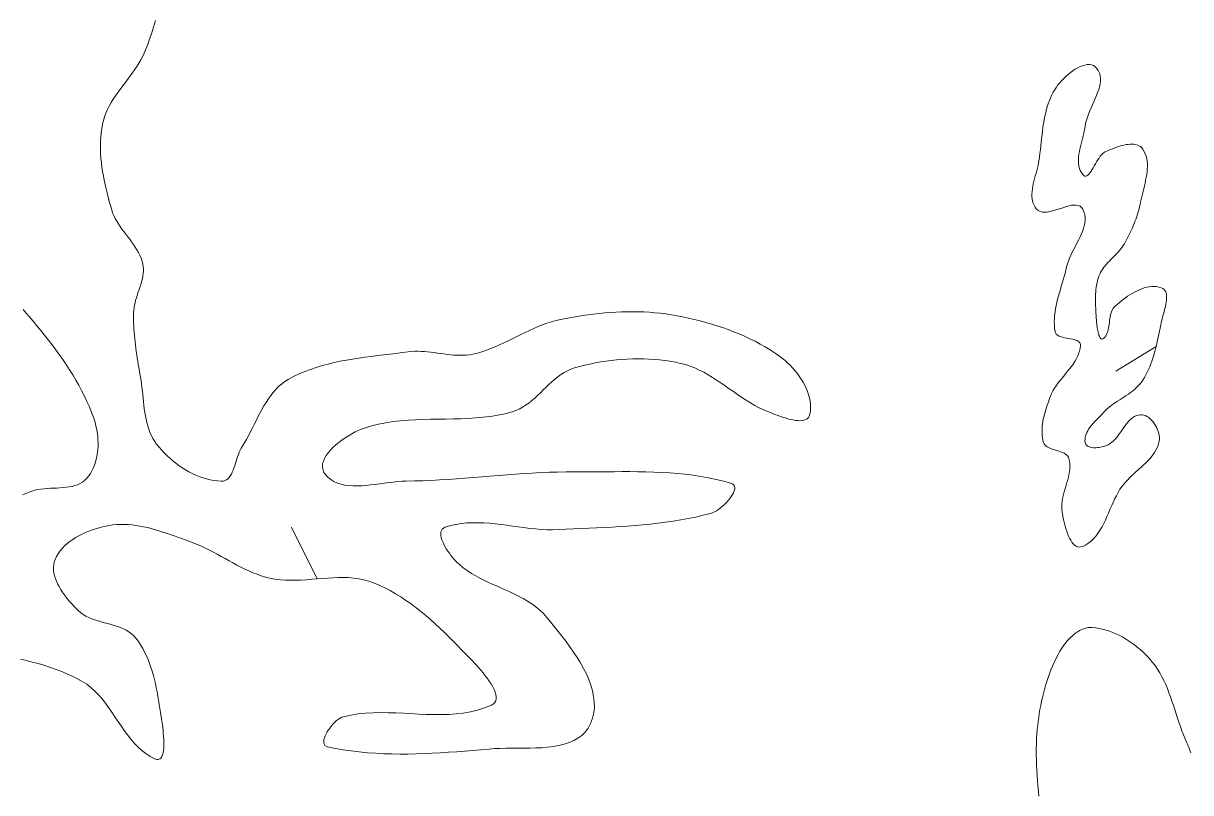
# Model space of a CAD drawing. Header units: inches. Extents: x -12 to 23, y -13.2 to 21.7.
# Drawn here: x 2.06 to 6.335, y -8.155 to -5.339 of the extents above; entities that cross this region are included whole.
import ezdxf

# ---------------------------------------------------------------- set-up
doc = ezdxf.new("R2010")
doc.units = ezdxf.units.IN
doc.header["$MEASUREMENT"] = 0
doc.layers.get('0').update_dxf_attribs({"lineweight": 0})

msp = doc.modelspace()

# ---------------------------------------------------------------- linework, layer by layer
at = {"color": 30, "linetype": 'Continuous', "lineweight": 0, "true_color": 0xff7e00}
for p, q in [((6.2091, -6.5214), (6.0614, -6.6125)), ((3.1357, -7.3725), (3.042, -7.1836))]:
    msp.add_line(p, q, dxfattribs=at)
at = {"color": 7, "linetype": 'Continuous', "lineweight": 0, "flags": 128}
for points in [[(2.5442, -5.3288), (2.5404, -5.3408), (2.5366, -5.3529), (2.5329, -5.365), (2.5291, -5.3771), (2.5253, -5.3892), (2.5214, -5.4012), (2.5172, -5.4131), (2.5128, -5.4249), (2.5082, -5.4366), (2.5032, -5.4481), (2.4978, -5.4594), (2.491, -5.4722), (2.4837, -5.4848), (2.4758, -5.4972), (2.4676, -5.5094), (2.4591, -5.5215), (2.4504, -5.5334), (2.4415, -5.5453), (2.4326, -5.5572), (2.4237, -5.5691), (2.4148, -5.5809), (2.4062, -5.5929), (2.3978, -5.6049), (2.3897, -5.6171), (2.3821, -5.6294), (2.375, -5.642), (2.3685, -5.6547), (2.3626, -5.6677), (2.3575, -5.6811), (2.3532, -5.6947), (2.3499, -5.7087), (2.3471, -5.7242), (2.3449, -5.7397), (2.3435, -5.7554), (2.3426, -5.771), (2.3422, -5.7868), (2.3425, -5.8026), (2.3432, -5.8184), (2.3444, -5.8342), (2.346, -5.85), (2.348, -5.8659), (2.3504, -5.8817), (2.3532, -5.8975), (2.3562, -5.9132), (2.3596, -5.9289), (2.3632, -5.9446), (2.367, -5.9601), (2.3709, -5.9756), (2.3751, -5.991), (2.3793, -6.0063), (2.3837, -6.0215), (2.3873, -6.0323), (2.3916, -6.0429), (2.3966, -6.0531), (2.4022, -6.0632), (2.4082, -6.073), (2.4147, -6.0826), (2.4214, -6.0922), (2.4284, -6.1016), (2.4355, -6.111), (2.4427, -6.1203), (2.4498, -6.1297), (2.4568, -6.1391), (2.4636, -6.1486), (2.4701, -6.1582), (2.4762, -6.1679), (2.4818, -6.1778), (2.4869, -6.188), (2.4913, -6.1984), (2.495, -6.2091), (2.4978, -6.2201), (2.4993, -6.229), (2.4999, -6.2378), (2.4999, -6.2466), (2.4992, -6.2554), (2.498, -6.2643), (2.4963, -6.2731), (2.4941, -6.2819), (2.4917, -6.2907), (2.489, -6.2996), (2.4861, -6.3084), (2.4831, -6.3173), (2.48, -6.3261), (2.477, -6.335), (2.4742, -6.3439), (2.4715, -6.3528), (2.4692, -6.3617), (2.4671, -6.3707), (2.4656, -6.3796), (2.4645, -6.3886), (2.464, -6.3977), (2.4638, -6.4095), (2.4639, -6.4214), (2.4642, -6.4333), (2.4647, -6.4452), (2.4653, -6.4571), (2.4661, -6.469), (2.4671, -6.4809), (2.4683, -6.4927), (2.4695, -6.5046), (2.4709, -6.5164), (2.4724, -6.5283), (2.474, -6.5401), (2.4757, -6.5519), (2.4775, -6.5637), (2.4794, -6.5755), (2.4813, -6.5873), (2.4832, -6.5991), (2.4852, -6.6109), (2.4873, -6.6226), (2.4893, -6.6343), (2.4914, -6.6468), (2.4931, -6.6595), (2.4947, -6.6723), (2.4961, -6.6853), (2.4974, -6.6982), (2.4988, -6.7113), (2.5001, -6.7243), (2.5016, -6.7373), (2.5032, -6.7502), (2.505, -6.7631), (2.5071, -6.7758), (2.5096, -6.7884), (2.5124, -6.8007), (2.5157, -6.8129), (2.5195, -6.8248), (2.5239, -6.8364), (2.529, -6.8478), (2.5347, -6.8587), (2.5412, -6.8693), (2.5485, -6.8795), (2.5571, -6.8901), (2.5662, -6.9006), (2.5758, -6.9109), (2.5858, -6.9208), (2.5962, -6.9305), (2.6071, -6.9399), (2.6182, -6.9488), (2.6298, -6.9574), (2.6416, -6.9655), (2.6537, -6.9731), (2.6661, -6.9802), (2.6787, -6.9867), (2.6915, -6.9927), (2.7046, -6.998), (2.7177, -7.0026), (2.731, -7.0066), (2.7445, -7.0098), (2.758, -7.0123), (2.7716, -7.0139), (2.7852, -7.0147), (2.7922, -7.0143), (2.7986, -7.0126), (2.8043, -7.0098), (2.8094, -7.006), (2.814, -7.0013), (2.8182, -6.9957), (2.822, -6.9894), (2.8254, -6.9825), (2.8286, -6.9751), (2.8315, -6.9673), (2.8343, -6.9591), (2.837, -6.9507), (2.8396, -6.9422), (2.8422, -6.9337), (2.8449, -6.9253), (2.8477, -6.917), (2.8507, -6.9091), (2.8539, -6.9015), (2.8574, -6.8944), (2.8613, -6.8879), (2.8693, -6.8753), (2.8769, -6.8623), (2.8843, -6.8489), (2.8915, -6.8353), (2.8986, -6.8216), (2.9056, -6.8077), (2.9125, -6.7938), (2.9195, -6.78), (2.9266, -6.7662), (2.9339, -6.7527), (2.9415, -6.7394), (2.9493, -6.7264), (2.9575, -6.7138), (2.9661, -6.7017), (2.9752, -6.6902), (2.9849, -6.6792), (2.9951, -6.6689), (3.0061, -6.6594), (3.0178, -6.6506), (3.0303, -6.6428), (3.0501, -6.6321), (3.0704, -6.6224), (3.091, -6.6136), (3.1119, -6.6056), (3.1332, -6.5984), (3.1547, -6.5919), (3.1766, -6.5861), (3.1986, -6.5808), (3.2208, -6.5761), (3.2432, -6.5718), (3.2658, -6.568), (3.2884, -6.5645), (3.3112, -6.5612), (3.3339, -6.5582), (3.3567, -6.5554), (3.3795, -6.5526), (3.4022, -6.5499), (3.4249, -6.5472), (3.4475, -6.5443), (3.4699, -6.5414), (3.4816, -6.5401), (3.4934, -6.5394), (3.5053, -6.5393), (3.5171, -6.5397), (3.529, -6.5404), (3.5409, -6.5415), (3.5528, -6.5429), (3.5647, -6.5444), (3.5767, -6.546), (3.5886, -6.5477), (3.6005, -6.5493), (3.6124, -6.5508), (3.6243, -6.5521), (3.6362, -6.5532), (3.648, -6.5539), (3.6598, -6.5542), (3.6716, -6.554), (3.6833, -6.5533), (3.695, -6.5519), (3.7066, -6.5498), (3.7233, -6.5458), (3.7399, -6.5411), (3.7562, -6.5356), (3.7724, -6.5296), (3.7884, -6.5231), (3.8043, -6.5161), (3.8201, -6.5088), (3.8358, -6.5013), (3.8514, -6.4936), (3.8671, -6.4858), (3.8827, -6.4781), (3.8984, -6.4704), (3.9141, -6.4629), (3.9299, -6.4557), (3.9458, -6.4489), (3.9618, -6.4425), (3.978, -6.4366), (3.9944, -6.4313), (4.011, -6.4268), (4.0278, -6.423), (4.0478, -6.4192), (4.0678, -6.4156), (4.088, -6.4122), (4.1082, -6.409), (4.1284, -6.4061), (4.1488, -6.4035), (4.1691, -6.4012), (4.1895, -6.3992), (4.21, -6.3976), (4.2304, -6.3963), (4.2508, -6.3953), (4.2713, -6.3948), (4.2917, -6.3946), (4.3121, -6.3949), (4.3325, -6.3956), (4.3528, -6.3967), (4.3731, -6.3983), (4.3933, -6.4004), (4.4135, -6.403), (4.4335, -6.4061), (4.4545, -6.4098), (4.4755, -6.4139), (4.4965, -6.4183), (4.5175, -6.423), (4.5384, -6.4282), (4.5592, -6.4337), (4.58, -6.4397), (4.6006, -6.446), (4.6211, -6.4528), (4.6414, -6.46), (4.6615, -6.4677), (4.6815, -6.4758), (4.7012, -6.4844), (4.7206, -6.4934), (4.7398, -6.5029), (4.7587, -6.513), (4.7772, -6.5235), (4.7955, -6.5346), (4.8133, -6.5461), (4.8308, -6.5583), (4.8405, -6.5655), (4.85, -6.5733), (4.8594, -6.5817), (4.8686, -6.5905), (4.8775, -6.5999), (4.8861, -6.6096), (4.8943, -6.6198), (4.902, -6.6302), (4.9093, -6.641), (4.916, -6.6521), (4.9222, -6.6634), (4.9276, -6.6749), (4.9324, -6.6866), (4.9363, -6.6984), (4.9394, -6.7103), (4.9417, -6.7222), (4.943, -6.7341), (4.9433, -6.746), (4.9426, -6.7579), (4.9407, -6.7696), (4.9385, -6.7764), (4.9352, -6.7819), (4.9308, -6.7863), (4.9254, -6.7896), (4.9192, -6.7919), (4.9122, -6.7932), (4.9045, -6.7937), (4.8963, -6.7934), (4.8876, -6.7925), (4.8785, -6.791), (4.8691, -6.7889), (4.8596, -6.7865), (4.8499, -6.7836), (4.8403, -6.7805), (4.8308, -6.7773), (4.8215, -6.7739), (4.8126, -6.7705), (4.804, -6.7672), (4.796, -6.7641), (4.7886, -6.7611), (4.7717, -6.754), (4.7551, -6.746), (4.7389, -6.7374), (4.7229, -6.7281), (4.7071, -6.7183), (4.6915, -6.7082), (4.676, -6.6977), (4.6607, -6.6871), (4.6453, -6.6764), (4.63, -6.6657), (4.6146, -6.6552), (4.5992, -6.6449), (4.5836, -6.6349), (4.5678, -6.6254), (4.5519, -6.6165), (4.5356, -6.6081), (4.5191, -6.6006), (4.5023, -6.5939), (4.485, -6.5882), (4.4673, -6.5836), (4.4483, -6.5796), (4.4291, -6.5762), (4.4097, -6.5733), (4.3903, -6.5709), (4.3707, -6.5691), (4.3511, -6.5679), (4.3314, -6.5671), (4.3117, -6.5669), (4.292, -6.5671), (4.2722, -6.5679), (4.2525, -6.5691), (4.2328, -6.5708), (4.2131, -6.573), (4.1936, -6.5756), (4.1741, -6.5787), (4.1547, -6.5822), (4.1354, -6.5862), (4.1163, -6.5906), (4.0973, -6.5953), (4.0785, -6.6005), (4.0654, -6.605), (4.0528, -6.6106), (4.0407, -6.6172), (4.029, -6.6246), (4.0177, -6.6329), (4.0067, -6.6417), (3.9959, -6.6511), (3.9853, -6.6608), (3.9748, -6.6708), (3.9644, -6.6809), (3.954, -6.691), (3.9435, -6.701), (3.9329, -6.7107), (3.9221, -6.72), (3.9111, -6.7289), (3.8998, -6.7371), (3.8881, -6.7445), (3.876, -6.7511), (3.8634, -6.7567), (3.8503, -6.7611), (3.824, -6.7679), (3.7974, -6.7734), (3.7706, -6.7776), (3.7435, -6.7809), (3.7164, -6.7833), (3.689, -6.785), (3.6616, -6.7862), (3.6341, -6.787), (3.6065, -6.7875), (3.5789, -6.7879), (3.5513, -6.7884), (3.5238, -6.789), (3.4964, -6.7901), (3.4691, -6.7916), (3.4419, -6.7939), (3.4149, -6.7969), (3.3881, -6.8009), (3.3615, -6.8061), (3.3353, -6.8125), (3.3093, -6.8203), (3.2984, -6.8243), (3.287, -6.8291), (3.2751, -6.8348), (3.263, -6.8413), (3.2508, -6.8484), (3.2387, -6.8561), (3.2268, -6.8644), (3.2153, -6.8731), (3.2043, -6.8823), (3.194, -6.8918), (3.1846, -6.9015), (3.1763, -6.9114), (3.1691, -6.9215), (3.1633, -6.9316), (3.1589, -6.9417), (3.1563, -6.9517), (3.1555, -6.9615), (3.1566, -6.9711), (3.1599, -6.9804), (3.1656, -6.9894), (3.1753, -7.0001), (3.186, -7.009), (3.1977, -7.0163), (3.2103, -7.022), (3.2236, -7.0263), (3.2377, -7.0294), (3.2524, -7.0313), (3.2676, -7.0322), (3.2832, -7.0323), (3.2993, -7.0316), (3.3156, -7.0304), (3.3321, -7.0286), (3.3487, -7.0266), (3.3654, -7.0244), (3.382, -7.0221), (3.3985, -7.0199), (3.4148, -7.018), (3.4307, -7.0163), (3.4463, -7.0152), (3.4614, -7.0147), (3.4923, -7.0142), (3.5232, -7.0133), (3.5541, -7.012), (3.5849, -7.0103), (3.6158, -7.0084), (3.6466, -7.0063), (3.6775, -7.004), (3.7083, -7.0016), (3.7391, -6.9991), (3.77, -6.9966), (3.8008, -6.9941), (3.8316, -6.9916), (3.8625, -6.9893), (3.8933, -6.9872), (3.9241, -6.9853), (3.955, -6.9837), (3.9859, -6.9824), (4.0167, -6.9815), (4.0476, -6.9809), (4.0785, -6.9809), (4.1074, -6.981), (4.1363, -6.9809), (4.1653, -6.9807), (4.1944, -6.9804), (4.2235, -6.9802), (4.2527, -6.98), (4.2818, -6.98), (4.3109, -6.9802), (4.34, -6.9807), (4.369, -6.9815), (4.398, -6.9828), (4.4269, -6.9845), (4.4557, -6.9867), (4.4844, -6.9896), (4.513, -6.9931), (4.5414, -6.9974), (4.5697, -7.0025), (4.5977, -7.0084), (4.6256, -7.0153), (4.6533, -7.0232), (4.6588, -7.0257), (4.6627, -7.0291), (4.665, -7.0334), (4.6659, -7.0385), (4.6655, -7.0442), (4.6638, -7.0505), (4.6611, -7.0572), (4.6573, -7.0642), (4.6527, -7.0714), (4.6474, -7.0787), (4.6414, -7.086), (4.6349, -7.0932), (4.6279, -7.1001), (4.6207, -7.1067), (4.6133, -7.1129), (4.6058, -7.1185), (4.5983, -7.1234), (4.591, -7.1276), (4.5839, -7.1308), (4.5772, -7.1331), (4.5501, -7.1399), (4.5227, -7.1462), (4.4953, -7.1518), (4.4678, -7.1568), (4.4401, -7.1613), (4.4123, -7.1653), (4.3845, -7.1688), (4.3566, -7.1719), (4.3286, -7.1747), (4.3006, -7.1771), (4.2725, -7.1792), (4.2444, -7.1811), (4.2162, -7.1828), (4.188, -7.1843), (4.1599, -7.1857), (4.1317, -7.187), (4.1036, -7.1882), (4.0755, -7.1895), (4.0474, -7.1908), (4.0193, -7.1922), (3.9986, -7.1928), (3.9777, -7.1925), (3.9568, -7.1915), (3.9358, -7.1898), (3.9148, -7.1876), (3.8937, -7.185), (3.8726, -7.1822), (3.8515, -7.1793), (3.8304, -7.1764), (3.8094, -7.1737), (3.7884, -7.1712), (3.7675, -7.1692), (3.7467, -7.1677), (3.726, -7.1669), (3.7055, -7.1669), (3.685, -7.1679), (3.6648, -7.1699), (3.6447, -7.1732), (3.6248, -7.1777), (3.6051, -7.1838), (3.5991, -7.1867), (3.5945, -7.1906), (3.5914, -7.1953), (3.5895, -7.2009), (3.5888, -7.2071), (3.5892, -7.214), (3.5906, -7.2213), (3.593, -7.229), (3.5961, -7.2371), (3.5999, -7.2454), (3.6044, -7.2538), (3.6093, -7.2622), (3.6147, -7.2705), (3.6204, -7.2787), (3.6263, -7.2867), (3.6324, -7.2942), (3.6384, -7.3013), (3.6444, -7.3079), (3.6503, -7.3138), (3.6559, -7.319), (3.6703, -7.331), (3.6855, -7.342), (3.7012, -7.3523), (3.7176, -7.3619), (3.7343, -7.3709), (3.7515, -7.3794), (3.7689, -7.3876), (3.7864, -7.3955), (3.8041, -7.4034), (3.8217, -7.4112), (3.8392, -7.4191), (3.8565, -7.4272), (3.8736, -7.4357), (3.8902, -7.4446), (3.9064, -7.454), (3.922, -7.4642), (3.937, -7.475), (3.9512, -7.4868), (3.9646, -7.4996), (3.9771, -7.5135), (3.9907, -7.53), (4.0048, -7.5471), (4.0191, -7.5649), (4.0335, -7.5831), (4.0478, -7.6018), (4.0618, -7.6208), (4.0754, -7.6403), (4.0884, -7.66), (4.1007, -7.68), (4.112, -7.7003), (4.1222, -7.7206), (4.1312, -7.7411), (4.1387, -7.7616), (4.1447, -7.7821), (4.1489, -7.8026), (4.1512, -7.8229), (4.1514, -7.8431), (4.1493, -7.8631), (4.1448, -7.8829), (4.1377, -7.9023), (4.1289, -7.9187), (4.1182, -7.933), (4.1057, -7.9454), (4.0915, -7.9558), (4.0758, -7.9646), (4.0588, -7.9719), (4.0405, -7.9777), (4.0212, -7.9824), (4.0011, -7.9859), (3.9802, -7.9885), (3.9587, -7.9903), (3.9369, -7.9914), (3.9147, -7.9921), (3.8925, -7.9924), (3.8703, -7.9925), (3.8484, -7.9926), (3.8268, -7.9927), (3.8057, -7.9931), (3.7853, -7.9939), (3.7657, -7.9953), (3.7362, -7.9979), (3.7066, -8.0004), (3.677, -8.0028), (3.6472, -8.0051), (3.6175, -8.0072), (3.5877, -8.0091), (3.5579, -8.0108), (3.528, -8.0121), (3.4982, -8.013), (3.4684, -8.0136), (3.4386, -8.0137), (3.4089, -8.0132), (3.3792, -8.0123), (3.3496, -8.0108), (3.3201, -8.0086), (3.2906, -8.0058), (3.2613, -8.0022), (3.2321, -7.9979), (3.203, -7.9928), (3.174, -7.9868), (3.1687, -7.9849), (3.1647, -7.9818), (3.1621, -7.9778), (3.1607, -7.9729), (3.1605, -7.9673), (3.1613, -7.961), (3.1631, -7.9543), (3.1657, -7.9472), (3.1691, -7.9398), (3.1733, -7.9323), (3.178, -7.9248), (3.1833, -7.9174), (3.1889, -7.9103), (3.195, -7.9035), (3.2012, -7.8971), (3.2077, -7.8914), (3.2142, -7.8864), (3.2206, -7.8823), (3.227, -7.879), (3.2332, -7.8769), (3.2597, -7.8711), (3.2865, -7.867), (3.3136, -7.8642), (3.341, -7.8627), (3.3685, -7.8621), (3.3963, -7.8623), (3.4241, -7.8632), (3.4519, -7.8644), (3.4798, -7.8658), (3.5077, -7.8672), (3.5355, -7.8684), (3.5631, -7.8691), (3.5906, -7.8692), (3.6179, -7.8684), (3.6449, -7.8666), (3.6715, -7.8635), (3.6979, -7.859), (3.7238, -7.8528), (3.7492, -7.8448), (3.7742, -7.8347), (3.7816, -7.8303), (3.7869, -7.8249), (3.7903, -7.8186), (3.792, -7.8115), (3.7921, -7.8037), (3.7907, -7.7953), (3.788, -7.7863), (3.7841, -7.7769), (3.7791, -7.7672), (3.7733, -7.7572), (3.7668, -7.7471), (3.7596, -7.737), (3.752, -7.7269), (3.7441, -7.7169), (3.736, -7.7072), (3.7279, -7.6978), (3.7199, -7.6889), (3.7122, -7.6805), (3.7049, -7.6727), (3.6981, -7.6656), (3.6824, -7.6493), (3.6666, -7.633), (3.6506, -7.6166), (3.6345, -7.6003), (3.6183, -7.5842), (3.6018, -7.5681), (3.5851, -7.5523), (3.5683, -7.5367), (3.5512, -7.5215), (3.5338, -7.5065), (3.5162, -7.492), (3.4983, -7.4779), (3.4801, -7.4643), (3.4616, -7.4512), (3.4428, -7.4387), (3.4236, -7.4268), (3.4041, -7.4156), (3.3841, -7.4052), (3.3638, -7.3955), (3.3431, -7.3867), (3.3253, -7.3803), (3.3072, -7.3754), (3.2888, -7.3718), (3.2702, -7.3694), (3.2514, -7.3679), (3.2324, -7.3674), (3.2133, -7.3675), (3.194, -7.3683), (3.1746, -7.3694), (3.1552, -7.3709), (3.1357, -7.3725), (3.1162, -7.3741), (3.0967, -7.3756), (3.0772, -7.3767), (3.0578, -7.3775), (3.0385, -7.3777), (3.0193, -7.3771), (3.0003, -7.3757), (2.9814, -7.3733), (2.9627, -7.3698), (2.947, -7.3658), (2.9315, -7.3611), (2.9162, -7.3558), (2.9012, -7.3499), (2.8863, -7.3435), (2.8716, -7.3366), (2.857, -7.3294), (2.8424, -7.3219), (2.828, -7.3141), (2.8136, -7.3062), (2.7993, -7.2983), (2.7849, -7.2903), (2.7705, -7.2823), (2.7561, -7.2745), (2.7415, -7.2669), (2.7269, -7.2596), (2.7121, -7.2526), (2.6972, -7.2461), (2.6821, -7.24), (2.6668, -7.2345), (2.6533, -7.2299), (2.6397, -7.2251), (2.626, -7.2203), (2.6123, -7.2154), (2.5985, -7.2106), (2.5847, -7.2058), (2.5708, -7.2012), (2.5569, -7.1968), (2.5429, -7.1926), (2.5289, -7.1886), (2.5149, -7.185), (2.5008, -7.1818), (2.4868, -7.179), (2.4727, -7.1766), (2.4585, -7.1748), (2.4444, -7.1736), (2.4303, -7.173), (2.4162, -7.173), (2.402, -7.1738), (2.3879, -7.1753), (2.3756, -7.1772), (2.363, -7.1796), (2.3504, -7.1823), (2.3376, -7.1855), (2.3249, -7.1892), (2.3122, -7.1933), (2.2996, -7.1978), (2.2872, -7.2029), (2.2751, -7.2084), (2.2633, -7.2144), (2.2518, -7.2209), (2.2409, -7.2278), (2.2304, -7.2353), (2.2204, -7.2433), (2.2112, -7.2518), (2.2026, -7.2608), (2.1948, -7.2703), (2.1878, -7.2804), (2.1817, -7.291), (2.1766, -7.3021), (2.1734, -7.3117), (2.1714, -7.3214), (2.1706, -7.3312), (2.1708, -7.3411), (2.1721, -7.3511), (2.1743, -7.3612), (2.1774, -7.3712), (2.1812, -7.3812), (2.1857, -7.3911), (2.1909, -7.401), (2.1967, -7.4107), (2.2029, -7.4203), (2.2095, -7.4297), (2.2165, -7.4389), (2.2237, -7.4479), (2.2311, -7.4566), (2.2386, -7.465), (2.2462, -7.4731), (2.2537, -7.4808), (2.2611, -7.4881), (2.2699, -7.4958), (2.2793, -7.5025), (2.2894, -7.5084), (2.3, -7.5136), (2.311, -7.5183), (2.3224, -7.5224), (2.334, -7.5261), (2.3458, -7.5296), (2.3578, -7.5329), (2.3697, -7.5362), (2.3816, -7.5395), (2.3934, -7.5429), (2.4049, -7.5467), (2.4161, -7.5508), (2.427, -7.5554), (2.4373, -7.5606), (2.4471, -7.5665), (2.4563, -7.5732), (2.4648, -7.5809), (2.4724, -7.5895), (2.4814, -7.6016), (2.4897, -7.6142), (2.4973, -7.6271), (2.5044, -7.6403), (2.5109, -7.6539), (2.5169, -7.6678), (2.5224, -7.6819), (2.5274, -7.6963), (2.5321, -7.7109), (2.5363, -7.7257), (2.5402, -7.7406), (2.5438, -7.7556), (2.5471, -7.7708), (2.5501, -7.786), (2.553, -7.8012), (2.5557, -7.8165), (2.5582, -7.8317), (2.5607, -7.8469), (2.5631, -7.862), (2.5654, -7.8769), (2.5667, -7.8852), (2.568, -7.8943), (2.5694, -7.9042), (2.5707, -7.9147), (2.5719, -7.9257), (2.5729, -7.9369), (2.5738, -7.9482), (2.5744, -7.9595), (2.5747, -7.9706), (2.5746, -7.9813), (2.5742, -7.9914), (2.5732, -8.0008), (2.5717, -8.0094), (2.5697, -8.0169), (2.567, -8.0232), (2.5636, -8.0282), (2.5595, -8.0317), (2.5546, -8.0334), (2.5488, -8.0333), (2.5422, -8.0312), (2.5422, -8.0312), (2.5422, -8.0312), (2.5422, -8.0312), (2.5422, -8.0312), (2.525, -8.0225), (2.509, -8.0122), (2.494, -8.0005), (2.4798, -7.9877), (2.4664, -7.9738), (2.4537, -7.9589), (2.4415, -7.9434), (2.4297, -7.9272), (2.4182, -7.9107), (2.4068, -7.8939), (2.3955, -7.8771), (2.3841, -7.8603), (2.3726, -7.8437), (2.3607, -7.8275), (2.3483, -7.8119), (2.3354, -7.7971), (2.3219, -7.7831), (2.3075, -7.7701), (2.2922, -7.7584), (2.2759, -7.748), (2.2567, -7.7376), (2.2372, -7.7278), (2.2174, -7.7187), (2.1973, -7.7103), (2.1769, -7.7025), (2.1562, -7.6953), (2.1353, -7.6886), (2.1142, -7.6825), (2.0929, -7.6768), (2.0715, -7.6716), (2.0499, -7.6668)], [(2.0569, -7.0653), (2.0692, -7.0601), (2.0815, -7.0549), (2.0917, -7.0511), (2.1023, -7.0481), (2.1133, -7.0457), (2.1245, -7.044), (2.1359, -7.0427), (2.1475, -7.0418), (2.1592, -7.0411), (2.1709, -7.0405), (2.1826, -7.04), (2.1943, -7.0394), (2.2057, -7.0386), (2.217, -7.0374), (2.228, -7.0359), (2.2387, -7.0338), (2.249, -7.0311), (2.2589, -7.0277), (2.2683, -7.0233), (2.2771, -7.0181), (2.2853, -7.0117), (2.2928, -7.0042), (2.2997, -6.9955), (2.306, -6.9864), (2.3116, -6.9767), (2.3165, -6.9667), (2.3207, -6.9562), (2.3244, -6.9453), (2.3274, -6.9342), (2.3298, -6.9228), (2.3317, -6.9112), (2.333, -6.8995), (2.3337, -6.8877), (2.3339, -6.8758), (2.3336, -6.8639), (2.3328, -6.852), (2.3315, -6.8402), (2.3297, -6.8286), (2.3275, -6.8171), (2.3248, -6.8059), (2.3217, -6.795), (2.3182, -6.7844), (2.3104, -6.7637), (2.3021, -6.7434), (2.2932, -6.7232), (2.2837, -6.7033), (2.2738, -6.6836), (2.2633, -6.6641), (2.2524, -6.6449), (2.241, -6.6258), (2.2292, -6.607), (2.2171, -6.5884), (2.2046, -6.57), (2.1918, -6.5518), (2.1787, -6.5337), (2.1654, -6.5159), (2.1518, -6.4982), (2.138, -6.4807), (2.1241, -6.4634), (2.11, -6.4463), (2.0958, -6.4293), (2.0815, -6.4124), (2.0704, -6.3997), (2.0592, -6.3871)], [(6.3361, -8.0087), (6.3338, -8.0029), (6.3316, -7.9972), (6.3294, -7.9917), (6.3273, -7.9864), (6.3253, -7.9815), (6.3235, -7.977), (6.3217, -7.9731), (6.3152, -7.9584), (6.309, -7.9434), (6.3032, -7.9282), (6.2977, -7.9129), (6.2924, -7.8975), (6.2872, -7.882), (6.2822, -7.8664), (6.2771, -7.8508), (6.2721, -7.8353), (6.2669, -7.8198), (6.2615, -7.8044), (6.2559, -7.7892), (6.25, -7.7742), (6.2438, -7.7593), (6.2371, -7.7448), (6.2299, -7.7305), (6.2222, -7.7166), (6.2138, -7.703), (6.2047, -7.6899), (6.1949, -7.6772), (6.1867, -7.6675), (6.178, -7.658), (6.169, -7.6486), (6.1596, -7.6395), (6.1498, -7.6307), (6.1398, -7.6222), (6.1294, -7.614), (6.1187, -7.6061), (6.1078, -7.5987), (6.0966, -7.5916), (6.0851, -7.585), (6.0735, -7.5789), (6.0617, -7.5733), (6.0497, -7.5682), (6.0375, -7.5637), (6.0253, -7.5597), (6.0129, -7.5564), (6.0004, -7.5537), (5.9878, -7.5517), (5.9752, -7.5504), (5.9671, -7.5503), (5.9592, -7.551), (5.9513, -7.5526), (5.9436, -7.5549), (5.9361, -7.5579), (5.9287, -7.5615), (5.9215, -7.5658), (5.9144, -7.5706), (5.9076, -7.5759), (5.9009, -7.5817), (5.8945, -7.5878), (5.8883, -7.5943), (5.8823, -7.6011), (5.8766, -7.6081), (5.8711, -7.6152), (5.866, -7.6225), (5.8611, -7.6299), (5.8565, -7.6373), (5.8523, -7.6446), (5.8484, -7.6519), (5.8417, -7.6651), (5.8353, -7.6786), (5.8293, -7.6922), (5.8236, -7.706), (5.8182, -7.7199), (5.8131, -7.734), (5.8084, -7.7482), (5.8039, -7.7625), (5.7998, -7.777), (5.7959, -7.7915), (5.7924, -7.8061), (5.7891, -7.8207), (5.7861, -7.8354), (5.7834, -7.8502), (5.7809, -7.865), (5.7787, -7.8799), (5.7767, -7.8947), (5.775, -7.9096), (5.7735, -7.9244), (5.7723, -7.9393), (5.7711, -7.9583), (5.7703, -7.9773), (5.7699, -7.9963), (5.7699, -8.0154), (5.7702, -8.0344), (5.7708, -8.0535), (5.7718, -8.0725), (5.7729, -8.0915), (5.7744, -8.1106), (5.776, -8.1296), (5.7778, -8.1487), (5.7798, -8.1677)]]:
    msp.add_lwpolyline(points, dxfattribs=at)
msp.add_lwpolyline([(5.9403, -7.2535), (5.9519, -7.2478), (5.9625, -7.241), (5.9723, -7.2331), (5.9812, -7.2243), (5.9895, -7.2147), (5.9971, -7.2043), (6.0042, -7.1933), (6.0108, -7.1818), (6.017, -7.1697), (6.023, -7.1573), (6.0287, -7.1446), (6.0343, -7.1318), (6.0398, -7.1188), (6.0454, -7.1059), (6.051, -7.0931), (6.0569, -7.0804), (6.0631, -7.0681), (6.0696, -7.0561), (6.0765, -7.0446), (6.084, -7.0337), (6.0904, -7.0254), (6.0974, -7.0174), (6.1047, -7.0095), (6.1123, -7.0019), (6.1201, -6.9944), (6.1281, -6.987), (6.1363, -6.9796), (6.1444, -6.9723), (6.1526, -6.965), (6.1606, -6.9577), (6.1684, -6.9503), (6.176, -6.9427), (6.1833, -6.935), (6.1901, -6.927), (6.1965, -6.9189), (6.2024, -6.9104), (6.2077, -6.9017), (6.2123, -6.8926), (6.2162, -6.8831), (6.2192, -6.8731), (6.2204, -6.8671), (6.2209, -6.8607), (6.2208, -6.8541), (6.22, -6.8473), (6.2187, -6.8404), (6.2168, -6.8335), (6.2144, -6.8267), (6.2115, -6.8199), (6.2082, -6.8133), (6.2045, -6.807), (6.2003, -6.8009), (6.1959, -6.7953), (6.1911, -6.7901), (6.186, -6.7854), (6.1807, -6.7812), (6.1752, -6.7778), (6.1695, -6.775), (6.1636, -6.773), (6.1577, -6.7719), (6.1516, -6.7717), (6.1438, -6.7727), (6.1365, -6.7747), (6.1297, -6.7778), (6.1233, -6.7818), (6.1172, -6.7865), (6.1114, -6.792), (6.1059, -6.798), (6.1006, -6.8045), (6.0954, -6.8114), (6.0903, -6.8185), (6.0853, -6.8258), (6.0802, -6.8332), (6.0751, -6.8405), (6.0699, -6.8477), (6.0645, -6.8546), (6.0589, -6.8611), (6.053, -6.8672), (6.0468, -6.8727), (6.0403, -6.8775), (6.0333, -6.8816), (6.0293, -6.8834), (6.0249, -6.8852), (6.0201, -6.8868), (6.0151, -6.8883), (6.0099, -6.8896), (6.0046, -6.8906), (5.9992, -6.8915), (5.9937, -6.8922), (5.9883, -6.8925), (5.983, -6.8926), (5.9779, -6.8924), (5.9729, -6.8919), (5.9683, -6.891), (5.964, -6.8897), (5.9601, -6.8881), (5.9566, -6.886), (5.9537, -6.8835), (5.9514, -6.8805), (5.9497, -6.8771), (5.9487, -6.8731), (5.9482, -6.8668), (5.9484, -6.8606), (5.9492, -6.8544), (5.9506, -6.8484), (5.9526, -6.8424), (5.9551, -6.8366), (5.9581, -6.8308), (5.9615, -6.8251), (5.9652, -6.8196), (5.9693, -6.8141), (5.9736, -6.8086), (5.9782, -6.8033), (5.9829, -6.798), (5.9877, -6.7929), (5.9926, -6.7877), (5.9975, -6.7827), (6.0024, -6.7777), (6.0072, -6.7728), (6.0119, -6.768), (6.0164, -6.7632), (6.0229, -6.7566), (6.0297, -6.7503), (6.0369, -6.7442), (6.0443, -6.7385), (6.0519, -6.7329), (6.0597, -6.7275), (6.0676, -6.7222), (6.0755, -6.717), (6.0835, -6.7118), (6.0915, -6.7066), (6.0994, -6.7013), (6.1072, -6.696), (6.1148, -6.6905), (6.1222, -6.6849), (6.1294, -6.679), (6.1363, -6.6729), (6.1429, -6.6665), (6.149, -6.6597), (6.1548, -6.6525), (6.1601, -6.6449), (6.1659, -6.6355), (6.1713, -6.6258), (6.1763, -6.616), (6.181, -6.606), (6.1854, -6.5958), (6.1895, -6.5855), (6.1934, -6.5751), (6.1969, -6.5645), (6.2003, -6.5538), (6.2034, -6.5431), (6.2063, -6.5323), (6.2091, -6.5214), (6.2117, -6.5104), (6.2142, -6.4994), (6.2166, -6.4884), (6.2189, -6.4774), (6.2212, -6.4664), (6.2233, -6.4554), (6.2255, -6.4445), (6.2277, -6.4336), (6.2291, -6.4271), (6.2308, -6.4203), (6.2327, -6.4132), (6.2347, -6.4058), (6.2368, -6.3982), (6.2389, -6.3906), (6.2409, -6.3828), (6.2428, -6.3751), (6.2444, -6.3674), (6.2458, -6.3599), (6.2467, -6.3526), (6.2473, -6.3455), (6.2474, -6.3388), (6.2468, -6.3325), (6.2457, -6.3267), (6.2438, -6.3214), (6.2411, -6.3166), (6.2376, -6.3126), (6.2331, -6.3093), (6.2277, -6.3068), (6.219, -6.3043), (6.2103, -6.3027), (6.2014, -6.3021), (6.1925, -6.3023), (6.1835, -6.3033), (6.1745, -6.305), (6.1655, -6.3074), (6.1566, -6.3104), (6.1476, -6.314), (6.1388, -6.318), (6.13, -6.3226), (6.1213, -6.3275), (6.1128, -6.3328), (6.1044, -6.3383), (6.0962, -6.3441), (6.0882, -6.3501), (6.0804, -6.3561), (6.0729, -6.3622), (6.0656, -6.3683), (6.0586, -6.3744), (6.0543, -6.3788), (6.0507, -6.3837), (6.0476, -6.389), (6.0452, -6.3947), (6.0432, -6.4007), (6.0416, -6.407), (6.0403, -6.4134), (6.0392, -6.4201), (6.0383, -6.4268), (6.0375, -6.4336), (6.0367, -6.4404), (6.0358, -6.4471), (6.0347, -6.4538), (6.0335, -6.4603), (6.0318, -6.4665), (6.0298, -6.4725), (6.0274, -6.4782), (6.0244, -6.4835), (6.0207, -6.4884), (6.0164, -6.4927), (6.014, -6.4944), (6.0118, -6.4951), (6.0097, -6.495), (6.0077, -6.4941), (6.0058, -6.4925), (6.0041, -6.4902), (6.0024, -6.4875), (6.0009, -6.4842), (5.9995, -6.4805), (5.9982, -6.4765), (5.997, -6.4722), (5.996, -6.4677), (5.995, -6.4631), (5.9941, -6.4585), (5.9934, -6.4538), (5.9927, -6.4493), (5.9921, -6.4449), (5.9917, -6.4408), (5.9913, -6.437), (5.991, -6.4336), (5.9904, -6.4251), (5.9897, -6.4166), (5.9891, -6.4081), (5.9885, -6.3995), (5.9879, -6.3909), (5.9874, -6.3823), (5.9871, -6.3737), (5.9868, -6.3651), (5.9866, -6.3565), (5.9866, -6.3479), (5.9868, -6.3393), (5.9872, -6.3308), (5.9877, -6.3223), (5.9886, -6.3139), (5.9896, -6.3055), (5.991, -6.2971), (5.9926, -6.2889), (5.9945, -6.2807), (5.9968, -6.2725), (5.9995, -6.2645), (6.0022, -6.2576), (6.0055, -6.2509), (6.0091, -6.2445), (6.0132, -6.2382), (6.0176, -6.2322), (6.0223, -6.2264), (6.0272, -6.2206), (6.0323, -6.215), (6.0376, -6.2095), (6.043, -6.204), (6.0484, -6.1985), (6.0539, -6.1931), (6.0593, -6.1876), (6.0647, -6.1821), (6.0699, -6.1765), (6.0749, -6.1707), (6.0798, -6.1649), (6.0843, -6.1588), (6.0886, -6.1526), (6.0924, -6.1462), (6.0964, -6.139), (6.1003, -6.1318), (6.1041, -6.1246), (6.1078, -6.1173), (6.1115, -6.1099), (6.115, -6.1025), (6.1185, -6.095), (6.1218, -6.0875), (6.125, -6.0799), (6.1281, -6.0723), (6.1311, -6.0647), (6.134, -6.057), (6.1367, -6.0493), (6.1393, -6.0415), (6.1417, -6.0337), (6.144, -6.0258), (6.1462, -6.0179), (6.1481, -6.01), (6.15, -6.002), (6.1516, -5.994), (6.1536, -5.9844), (6.1559, -5.9746), (6.1583, -5.9646), (6.1608, -5.9545), (6.1633, -5.9443), (6.1658, -5.9341), (6.1682, -5.9238), (6.1705, -5.9135), (6.1725, -5.9032), (6.1742, -5.893), (6.1755, -5.8829), (6.1765, -5.8729), (6.1769, -5.8629), (6.1767, -5.8532), (6.1759, -5.8436), (6.1744, -5.8343), (6.1721, -5.8252), (6.169, -5.8163), (6.165, -5.8078), (6.1601, -5.7996), (6.1559, -5.7945), (6.1512, -5.7903), (6.146, -5.787), (6.1402, -5.7845), (6.134, -5.7827), (6.1275, -5.7816), (6.1206, -5.7812), (6.1134, -5.7814), (6.1061, -5.7821), (6.0985, -5.7832), (6.0908, -5.7848), (6.0831, -5.7867), (6.0753, -5.7889), (6.0676, -5.7914), (6.0599, -5.7941), (6.0524, -5.7968), (6.0451, -5.7997), (6.038, -5.8025), (6.0312, -5.8053), (6.0248, -5.8081), (6.0194, -5.811), (6.0142, -5.815), (6.0092, -5.82), (6.0044, -5.8258), (5.9997, -5.8321), (5.9951, -5.839), (5.9907, -5.8461), (5.9865, -5.8534), (5.9823, -5.8606), (5.9783, -5.8677), (5.9743, -5.8744), (5.9704, -5.8806), (5.9665, -5.8862), (5.9627, -5.8909), (5.959, -5.8946), (5.9552, -5.8971), (5.9515, -5.8984), (5.9478, -5.8981), (5.9441, -5.8963), (5.9403, -5.8926), (5.9352, -5.8855), (5.9312, -5.8781), (5.9282, -5.8703), (5.926, -5.8622), (5.9247, -5.8538), (5.9241, -5.8451), (5.9242, -5.8363), (5.9248, -5.8272), (5.926, -5.818), (5.9276, -5.8087), (5.9295, -5.7992), (5.9316, -5.7897), (5.934, -5.7802), (5.9364, -5.7707), (5.9389, -5.7611), (5.9413, -5.7517), (5.9436, -5.7423), (5.9456, -5.7331), (5.9474, -5.724), (5.9487, -5.7151), (5.9506, -5.7043), (5.9534, -5.6933), (5.9569, -5.6823), (5.9611, -5.6711), (5.9656, -5.6598), (5.9705, -5.6485), (5.9756, -5.6372), (5.9807, -5.626), (5.9856, -5.6147), (5.9903, -5.6036), (5.9946, -5.5926), (5.9984, -5.5817), (6.0014, -5.571), (6.0036, -5.5605), (6.0048, -5.5503), (6.0049, -5.5403), (6.0037, -5.5306), (6.0011, -5.5213), (5.9969, -5.5123), (5.991, -5.5037), (5.9853, -5.498), (5.9789, -5.4939), (5.9719, -5.4913), (5.9643, -5.4901), (5.9564, -5.4903), (5.948, -5.4917), (5.9394, -5.4942), (5.9307, -5.4977), (5.9217, -5.5021), (5.9128, -5.5072), (5.9039, -5.5131), (5.8951, -5.5196), (5.8865, -5.5265), (5.8782, -5.5339), (5.8703, -5.5415), (5.8628, -5.5492), (5.8558, -5.557), (5.8494, -5.5648), (5.8438, -5.5724), (5.8388, -5.5798), (5.8321, -5.5914), (5.826, -5.6032), (5.8206, -5.6153), (5.8158, -5.6277), (5.8115, -5.6404), (5.8077, -5.6532), (5.8044, -5.6662), (5.8014, -5.6794), (5.7989, -5.6927), (5.7966, -5.7061), (5.7945, -5.7197), (5.7927, -5.7333), (5.7911, -5.7469), (5.7895, -5.7606), (5.788, -5.7743), (5.7865, -5.7879), (5.785, -5.8015), (5.7834, -5.8151), (5.7816, -5.8285), (5.7797, -5.8419), (5.7781, -5.8508), (5.7762, -5.8599), (5.774, -5.8692), (5.7715, -5.8786), (5.769, -5.8881), (5.7664, -5.8977), (5.7638, -5.9074), (5.7614, -5.917), (5.7591, -5.9266), (5.7572, -5.9361), (5.7556, -5.9455), (5.7544, -5.9548), (5.7538, -5.9639), (5.7538, -5.9727), (5.7545, -5.9813), (5.756, -5.9897), (5.7583, -5.9977), (5.7616, -6.0053), (5.7658, -6.0126), (5.7712, -6.0194), (5.7774, -6.0247), (5.7844, -6.0282), (5.7923, -6.0301), (5.8008, -6.0306), (5.8099, -6.03), (5.8195, -6.0284), (5.8294, -6.026), (5.8396, -6.023), (5.8499, -6.0197), (5.8602, -6.0163), (5.8704, -6.0129), (5.8804, -6.0098), (5.8901, -6.0072), (5.8994, -6.0052), (5.9082, -6.0042), (5.9163, -6.0042), (5.9237, -6.0055), (5.9303, -6.0084), (5.9358, -6.0129), (5.9403, -6.0194), (5.9445, -6.0292), (5.9473, -6.0391), (5.9486, -6.0492), (5.9486, -6.0594), (5.9475, -6.0697), (5.9454, -6.0802), (5.9424, -6.0907), (5.9387, -6.1013), (5.9343, -6.1119), (5.9294, -6.1226), (5.9241, -6.1334), (5.9186, -6.1442), (5.913, -6.155), (5.9074, -6.1659), (5.9019, -6.1767), (5.8967, -6.1876), (5.8919, -6.1984), (5.8876, -6.2092), (5.884, -6.22), (5.8811, -6.2307), (5.8783, -6.2424), (5.8753, -6.2542), (5.872, -6.266), (5.8686, -6.2778), (5.8651, -6.2896), (5.8615, -6.3014), (5.858, -6.3132), (5.8546, -6.3251), (5.8513, -6.3369), (5.8481, -6.3488), (5.8452, -6.3606), (5.8426, -6.3725), (5.8404, -6.3844), (5.8385, -6.3962), (5.8371, -6.4081), (5.8362, -6.42), (5.8359, -6.4318), (5.8362, -6.4437), (5.8371, -6.4555), (5.8388, -6.4674), (5.8404, -6.4722), (5.843, -6.4763), (5.8466, -6.4798), (5.8511, -6.4826), (5.8563, -6.485), (5.8621, -6.487), (5.8684, -6.4887), (5.875, -6.4901), (5.8817, -6.4914), (5.8886, -6.4926), (5.8954, -6.4938), (5.902, -6.4951), (5.9082, -6.4965), (5.914, -6.4982), (5.9192, -6.5002), (5.9237, -6.5026), (5.9274, -6.5056), (5.93, -6.5091), (5.9315, -6.5132), (5.9318, -6.5181), (5.9305, -6.5287), (5.9282, -6.5389), (5.925, -6.5489), (5.9209, -6.5586), (5.9161, -6.568), (5.9107, -6.5772), (5.9047, -6.5863), (5.8983, -6.5952), (5.8916, -6.604), (5.8846, -6.6128), (5.8774, -6.6215), (5.8702, -6.6302), (5.863, -6.639), (5.856, -6.6478), (5.8492, -6.6567), (5.8427, -6.6658), (5.8367, -6.675), (5.8311, -6.6845), (5.8262, -6.6941), (5.8219, -6.7041), (5.8189, -6.7121), (5.8159, -6.7203), (5.8129, -6.7285), (5.81, -6.7369), (5.8071, -6.7453), (5.8045, -6.7537), (5.8019, -6.7623), (5.7996, -6.7709), (5.7975, -6.7795), (5.7956, -6.7881), (5.794, -6.7967), (5.7927, -6.8054), (5.7917, -6.814), (5.7911, -6.8226), (5.7909, -6.8312), (5.7911, -6.8397), (5.7917, -6.8482), (5.7928, -6.8566), (5.7944, -6.8649), (5.7966, -6.8731), (5.7986, -6.8781), (5.8015, -6.8824), (5.8051, -6.8861), (5.8094, -6.8894), (5.8142, -6.8922), (5.8195, -6.8947), (5.8252, -6.897), (5.8311, -6.899), (5.8372, -6.9008), (5.8434, -6.9026), (5.8496, -6.9044), (5.8558, -6.9063), (5.8617, -6.9083), (5.8673, -6.9105), (5.8725, -6.913), (5.8773, -6.9159), (5.8814, -6.9192), (5.8849, -6.923), (5.8877, -6.9273), (5.8896, -6.9323), (5.8916, -6.9418), (5.8927, -6.9514), (5.8929, -6.9609), (5.8924, -6.9706), (5.8913, -6.9802), (5.8896, -6.9899), (5.8875, -6.9997), (5.885, -7.0094), (5.8823, -7.0192), (5.8794, -7.029), (5.8765, -7.0388), (5.8736, -7.0486), (5.8709, -7.0584), (5.8684, -7.0682), (5.8662, -7.078), (5.8645, -7.0878), (5.8634, -7.0975), (5.8629, -7.1073), (5.8631, -7.117), (5.8642, -7.1267), (5.8655, -7.1344), (5.867, -7.1426), (5.8687, -7.1514), (5.8707, -7.1605), (5.873, -7.1698), (5.8755, -7.1792), (5.8782, -7.1886), (5.8812, -7.1979), (5.8845, -7.2069), (5.8881, -7.2156), (5.892, -7.2237), (5.8961, -7.2312), (5.9005, -7.2379), (5.9053, -7.2438), (5.9103, -7.2487), (5.9157, -7.2524), (5.9213, -7.2549), (5.9273, -7.256), (5.9336, -7.2555), (5.9403, -7.2535), (5.9403, -7.2535), (5.9403, -7.2535), (5.9403, -7.2535)], close=True, dxfattribs=at)

doc.saveas('drawing.dxf')
